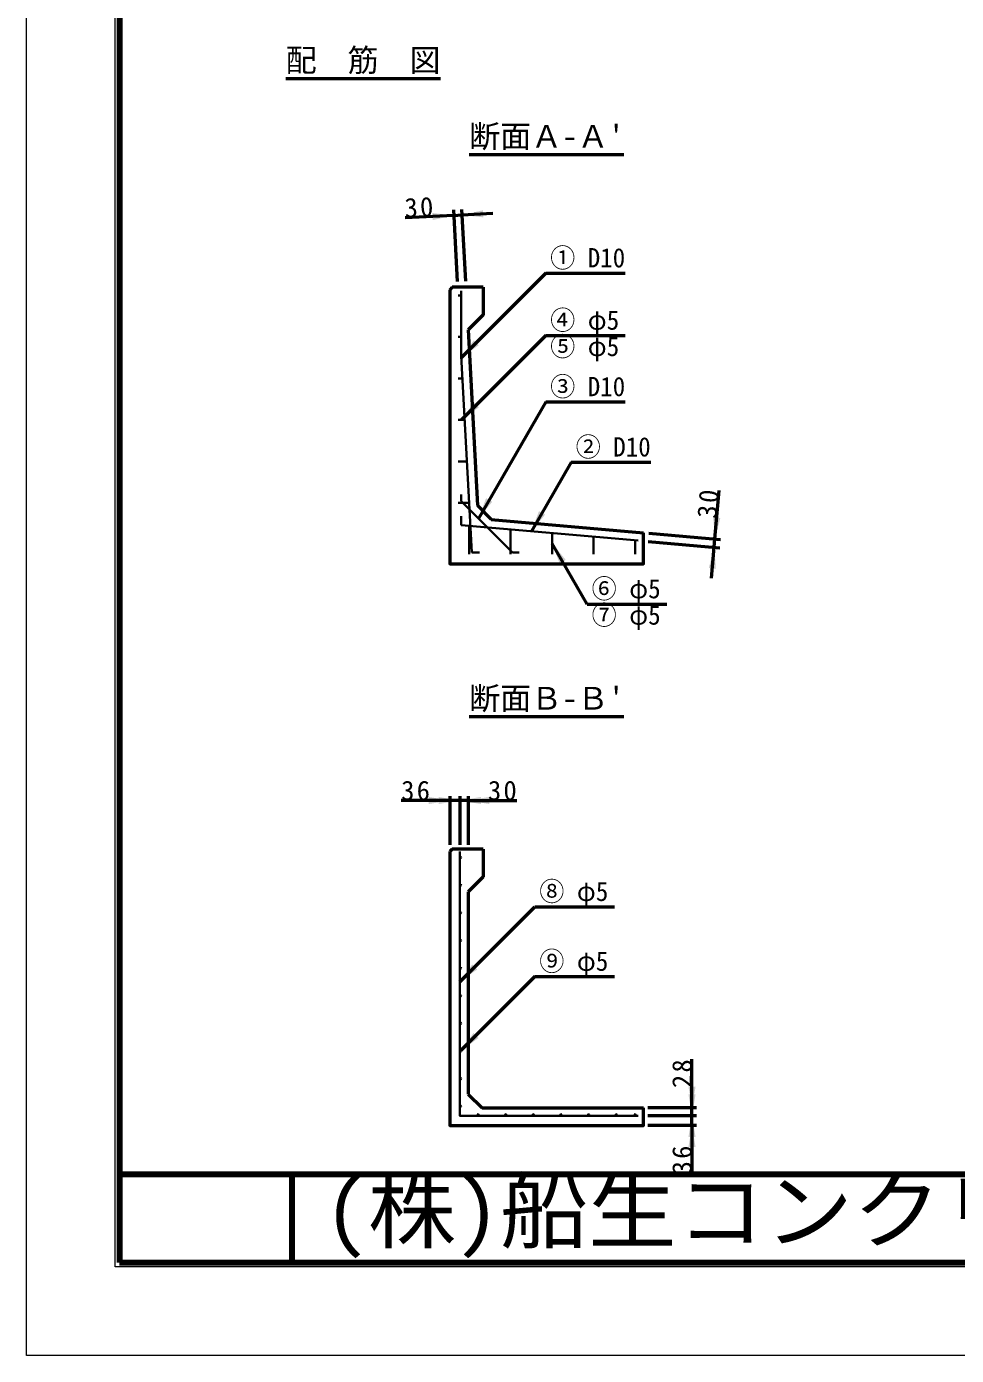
# Model space of a CAD drawing. Units: millimetres, scale not verified. Extents: x -2102 to 2102, y -1485 to 1485.
# Drawn here: x -2102 to -1051, y -1485 to 17 of the extents above; entities that cross this region are included whole.
import ezdxf
from ezdxf.enums import TextEntityAlignment as Align

# ---------------------------------------------------------------- set-up
doc = ezdxf.new("R2010")
doc.units = ezdxf.units.MM
doc.header["$LTSCALE"] = 5
doc.layers.add('0-0_V-nasSTD', color=7, linetype='Continuous', lineweight=50)
doc.layers.add('0-1_0', color=7, linetype='Continuous', lineweight=100)
doc.styles.add('ＭＳ ゴシック', font='')
doc.styles.get('ＭＳ ゴシック').set_extended_font_data('MS Gothic')

msp = doc.modelspace()

# ---------------------------------------------------------------- hatches: boundary and pattern name
at = {"layer": '0-0_V-nasSTD'}
for points in [[(-1611.158, -922.193, 1), (-1612.72, -922.193, 1)], [(-1611.158, -953.443, 1), (-1612.72, -953.443, 1)], [(-1611.158, -984.693, 1), (-1612.72, -984.693, 1)], [(-1611.158, -1015.943, 1), (-1612.72, -1015.943, 1)], [(-1611.158, -1047.193, 1), (-1612.72, -1047.193, 1)], [(-1611.158, -1078.443, 1), (-1612.72, -1078.443, 1)], [(-1611.158, -1109.693, 1), (-1612.72, -1109.693, 1)], [(-1611.158, -1140.943, 1), (-1612.72, -1140.943, 1)], [(-1611.158, -1172.193, 1), (-1612.72, -1172.193, 1)], [(-1611.158, -1203.443, 1), (-1612.72, -1203.443, 1)], [(-1591.314, -1213.287, 1), (-1592.877, -1213.287, 1)], [(-1560.064, -1213.287, 1), (-1561.627, -1213.287, 1)], [(-1528.814, -1213.287, 1), (-1530.377, -1213.287, 1)], [(-1497.564, -1213.287, 1), (-1499.127, -1213.287, 1)], [(-1466.314, -1213.287, 1), (-1467.877, -1213.287, 1)], [(-1435.064, -1213.287, 1), (-1436.627, -1213.287, 1)], [(-1413.814, -1213.287, 1), (-1415.377, -1213.287, 1)]]:
    msp.add_hatch(color=256, dxfattribs=at).paths.add_polyline_path(points)

# ---------------------------------------------------------------- linework, layer by layer
at = {"layer": '0-0_V-nasSTD', "lineweight": 100}
for p, q in [((-1997.5, 1380), (-1997.5, -1380)), ((-1997.5, -1380), (1997.5, -1380))]:
    msp.add_line(p, q, dxfattribs=at)
at = {"layer": '0-0_V-nasSTD'}
for p, q in [((-1809.517, -41.634), (-1634.517, -41.634)), ((-1602.095, -127.653), (-1427.095, -127.653)), ((-1619.977, -190.278), (-1615.64, -271.412)), ((-1610.616, -189.778), (-1606.278, -270.912)), ((-1610.282, -196.019), (-1575.332, -194.15)), ((-1619.644, -196.519), (-1674.565, -199.455)), ((-1619.644, -196.519), (-1610.282, -196.019)), ((-1515.586, -261.894), (-1611.046, -357.354)), ((-1515.586, -261.894), (-1425.586, -261.894)), ((-1621.158, -277.653), (-1623.97, -280.466)), ((-1586.47, -277.653), (-1621.158, -277.653)), ((-1603.345, -325.778), (-1592.72, -524.528)), ((-1515.586, -332.305), (-1610.935, -427.654)), ((-1515.586, -332.305), (-1425.586, -332.305)), ((-1515.586, -407.42), (-1591.537, -538.97)), ((-1515.586, -407.42), (-1425.586, -407.42)), ((-1486.71, -475.583), (-1531.71, -553.525)), ((-1486.71, -475.583), (-1396.71, -475.583)), ((-1324.278, -562.217), (-1319.496, -507.426)), ((-1592.72, -524.528), (-1577.095, -540.153)), ((-1577.095, -540.153), (-1405.22, -555.153)), ((-1468.711, -635.851), (-1508.345, -567.202)), ((-1399.809, -565.036), (-1318.867, -572.1)), ((-1398.994, -555.697), (-1318.052, -562.761)), ((-1325.093, -571.557), (-1324.278, -562.217)), ((-1328.136, -606.424), (-1325.093, -571.557)), ((-1468.711, -635.851), (-1378.711, -635.851)), ((-1602.095, -762.818), (-1427.095, -762.818)), ((-1623.97, -852.818), (-1623.97, -907.818)), ((-1612.72, -852.818), (-1612.72, -907.818)), ((-1603.345, -852.818), (-1603.345, -907.818)), ((-1623.97, -857.818), (-1678.97, -857.818)), ((-1612.72, -857.818), (-1623.97, -857.818)), ((-1603.345, -857.818), (-1612.72, -857.818)), ((-1603.345, -857.818), (-1548.345, -857.818)), ((-1621.158, -912.818), (-1623.97, -915.63)), ((-1586.47, -912.818), (-1621.158, -912.818)), ((-1586.47, -912.818), (-1586.47, -944.068)), ((-1586.47, -944.068), (-1603.345, -960.943)), ((-1603.345, -960.943), (-1603.345, -1189.693)), ((-1612.72, -1062.818), (-1527.868, -977.965)), ((-1527.868, -977.965), (-1437.868, -977.965)), ((-1527.868, -1056.871), (-1611.387, -1140.39)), ((-1527.868, -1056.871), (-1437.868, -1056.871)), ((-1350.22, -1205.318), (-1350.22, -1150.318)), ((-1603.345, -1189.693), (-1587.408, -1205.318)), ((-1587.408, -1205.318), (-1405.22, -1205.318)), ((-1345.22, -1205.318), (-1400.22, -1205.318)), ((-1345.22, -1214.068), (-1400.22, -1214.068)), ((-1350.22, -1214.068), (-1350.22, -1205.318)), ((-1350.22, -1225.318), (-1350.22, -1214.068)), ((-1345.22, -1225.318), (-1400.22, -1225.318)), ((-1350.22, -1225.318), (-1350.22, -1280.318))]:
    msp.add_line(p, q, dxfattribs=at)
at = {"layer": '0-0_V-nasSTD', "lineweight": 35}
for p, q in [((-1610.658, -287.028), (-1614.72, -287.028)), ((-1610.658, -333.903), (-1614.72, -333.905)), ((-1609.793, -380.779), (-1614.609, -380.779)), ((-1606.788, -427.654), (-1614.72, -427.654)), ((-1604.282, -474.529), (-1614.72, -474.529)), ((-1601.776, -521.404), (-1614.72, -521.404)), ((-1611.158, -511.918), (-1611.158, -519.349)), ((-1611.158, -519.349), (-1553.166, -577.341)), ((-1611.158, -546.591), (-1611.158, -536.414)), ((-1611.158, -546.591), (-1411.158, -564.046)), ((-1602.095, -579.341), (-1602.095, -546.882)), ((-1555.22, -579.341), (-1555.22, -550.973)), ((-1508.345, -555.064), (-1508.345, -579.341)), ((-1461.47, -579.341), (-1461.47, -559.155)), ((-1414.595, -563.246), (-1414.595, -579.341)), ((-1599.285, -577.341), (-1590.583, -577.341)), ((-1545.735, -577.341), (-1553.166, -577.341))]:
    msp.add_line(p, q, dxfattribs=at)
at = {"layer": '0-0_V-nasSTD', "lineweight": 18}
for points in [[(-2102.5, -1485), (-2102.5, 1485), (2102.5, 1485), (2102.5, -1485)], [(-2002.5, -1385), (-2002.5, 1385), (2002.5, 1385), (2002.5, -1385)]]:
    msp.add_lwpolyline(points, close=True, dxfattribs=at)
at = {"layer": '0-0_V-nasSTD'}
for points in [[(-1623.97, -280.466), (-1623.97, -590.153), (-1405.22, -590.153), (-1405.22, -555.153)], [(-1586.47, -277.653), (-1586.47, -308.903), (-1603.345, -325.778)], [(-1623.97, -915.63), (-1623.97, -1225.318), (-1405.22, -1225.318), (-1405.22, -1205.318)]]:
    msp.add_lwpolyline(points, dxfattribs=at)
at = {"layer": '0-0_V-nasSTD', "lineweight": 35}
for points in [[(-1611.158, -281.673), (-1611.158, -355.257), (-1599.285, -577.341)], [(-1612.72, -915.63), (-1612.72, -1214.068), (-1411.158, -1214.068)]]:
    msp.add_lwpolyline(points, dxfattribs=at)
for centre in [(-1611.939, -922.193), (-1611.939, -922.193), (-1611.939, -953.443), (-1611.939, -953.443), (-1611.939, -984.693), (-1611.939, -984.693), (-1611.939, -1015.943), (-1611.939, -1015.943), (-1611.939, -1047.193), (-1611.939, -1047.193), (-1611.939, -1078.443), (-1611.939, -1078.443), (-1611.939, -1109.693), (-1611.939, -1109.693), (-1611.939, -1140.943), (-1611.939, -1140.943), (-1611.939, -1172.193), (-1611.939, -1172.193), (-1611.939, -1203.443), (-1611.939, -1203.443), (-1592.095, -1213.287), (-1592.095, -1213.287), (-1560.845, -1213.287), (-1560.845, -1213.287), (-1529.595, -1213.287), (-1529.595, -1213.287), (-1498.345, -1213.287), (-1498.345, -1213.287), (-1467.095, -1213.287), (-1467.095, -1213.287), (-1435.845, -1213.287), (-1435.845, -1213.287), (-1414.595, -1213.287), (-1414.595, -1213.287)]:
    msp.add_circle(centre, 0.781, dxfattribs=at)
at = {"layer": '0-0_V-nasSTD'}
for points in [[(-1643.823, -193.806), (-1643.61, -197.8), (-1619.644, -196.519)], [(-1610.282, -196.019), (-1586.53, -190.743), (-1586.316, -194.738)], [(-1610.282, -196.019), (-1586.316, -194.738), (-1586.103, -198.732)], [(-1643.61, -197.8), (-1643.396, -201.795), (-1619.644, -196.519)], [(-1611.046, -357.354), (-1596.904, -337.555), (-1594.075, -340.383)], [(-1611.046, -357.354), (-1594.075, -340.383), (-1591.247, -343.212)], [(-1610.935, -427.654), (-1596.793, -407.855), (-1593.965, -410.684)], [(-1610.935, -427.654), (-1593.965, -410.684), (-1591.137, -413.512)], [(-1591.537, -538.97), (-1583.001, -516.185), (-1579.537, -518.185)], [(-1591.537, -538.97), (-1579.537, -518.185), (-1576.073, -520.185)], [(-1531.71, -553.525), (-1523.174, -530.74), (-1519.71, -532.74)], [(-1531.71, -553.525), (-1519.71, -532.74), (-1516.246, -534.74)], [(-1326.176, -537.961), (-1324.278, -562.217), (-1322.191, -538.308)], [(-1324.278, -562.217), (-1322.191, -538.308), (-1318.207, -538.656)], [(-1508.345, -567.202), (-1499.809, -589.987), (-1496.345, -587.987)], [(-1508.345, -567.202), (-1496.345, -587.987), (-1492.881, -585.987)], [(-1331.165, -595.118), (-1327.18, -595.466), (-1325.093, -571.557)], [(-1327.18, -595.466), (-1325.093, -571.557), (-1323.195, -595.814)], [(-1647.97, -857.818), (-1647.97, -853.818), (-1623.97, -857.818)], [(-1636.72, -857.818), (-1636.72, -853.818), (-1612.72, -857.818)], [(-1612.72, -857.818), (-1588.72, -857.818), (-1588.72, -853.818)], [(-1603.345, -857.818), (-1579.345, -857.818), (-1579.345, -853.818)], [(-1647.97, -861.818), (-1647.97, -857.818), (-1623.97, -857.818)], [(-1636.72, -861.818), (-1636.72, -857.818), (-1612.72, -857.818)], [(-1612.72, -857.818), (-1588.72, -861.818), (-1588.72, -857.818)], [(-1603.345, -857.818), (-1579.345, -861.818), (-1579.345, -857.818)], [(-1612.72, -1062.818), (-1598.578, -1043.019), (-1595.75, -1045.847)], [(-1612.72, -1062.818), (-1595.75, -1045.847), (-1592.921, -1048.676)], [(-1611.387, -1140.39), (-1597.245, -1120.591), (-1594.416, -1123.42)], [(-1611.387, -1140.39), (-1594.416, -1123.42), (-1591.588, -1126.248)], [(-1354.22, -1181.318), (-1350.22, -1205.318), (-1350.22, -1181.318)], [(-1350.22, -1205.318), (-1350.22, -1181.318), (-1346.22, -1181.318)], [(-1354.22, -1190.068), (-1350.22, -1214.068), (-1350.22, -1190.068)], [(-1350.22, -1214.068), (-1350.22, -1190.068), (-1346.22, -1190.068)], [(-1354.22, -1238.068), (-1350.22, -1238.068), (-1350.22, -1214.068)], [(-1350.22, -1238.068), (-1350.22, -1214.068), (-1346.22, -1238.068)], [(-1354.22, -1249.318), (-1350.22, -1249.318), (-1350.22, -1225.318)], [(-1350.22, -1249.318), (-1350.22, -1225.318), (-1346.22, -1249.318)]]:
    msp.add_solid(points, dxfattribs=at)
at = {"layer": '0-1_0'}
for p, q in [((-1997.5, -1280), (1997.5, -1280)), ((-1802.5, -1280), (-1802.5, -1380))]:
    msp.add_line(p, q, dxfattribs=at)

# ---------------------------------------------------------------- texts
at = {"layer": '0-0_V-nasSTD', "style": 'ＭＳ ゴシック'}
for s, p in [('配\u3000筋\u3000図', (-1809.517, -41.634)), ("断面Ａ-Ａ'", (-1602.095, -127.653)), ("断面Ｂ-Ｂ'", (-1602.095, -762.818))]:
    msp.add_text(s, height=25.66, dxfattribs=at).set_placement(p, align=Align.BOTTOM_LEFT)
for s, height, width, p in [('① D10', 21.85, 0.95, (-1510.539, -261.894)), ('④ φ5', 21.85, 0.95, (-1510.539, -332.305)), ('⑤ φ5', 21.85, 0.95, (-1510.539, -362.113)), ('③ D10', 21.85, 0.95, (-1510.539, -407.42)), ('② D10', 21.85, 0.95, (-1481.663, -475.583)), ('⑥ φ5', 21.85, 0.95, (-1463.664, -635.851)), ('⑦ φ5', 21.85, 0.95, (-1463.664, -665.659)), ('⑧ φ5', 21.85, 0.95, (-1522.82, -977.965)), ('⑨ φ5', 21.85, 0.95, (-1522.82, -1056.871)), ('(株)船生コンクリート工業', 69.65, 1.05, (-1766.5, -1377.45))]:
    msp.add_text(s, height=height, dxfattribs=dict(at, width=width)).set_placement(p, align=Align.BOTTOM_LEFT)
at = {"layer": '0-0_V-nasSTD', "char_height": 21.99, "attachment_point": 7, "style": 'ＭＳ ゴシック'}
for s, insert, rotation in [('\\T1.17;30', (-1674.565, -199.455), 3.06), ('\\T1.17;30', (-1322.322, -539.803), 85.012), ('\\T1.17;28', (-1350.22, -1182.818), 90), ('\\T1.17;36', (-1350.22, -1280.318), 90)]:
    msp.add_mtext(s, dxfattribs=dict(at, insert=insert, rotation=rotation))
for s, insert in [('\\T1.17;36', (-1678.97, -857.818)), ('\\T1.17;30', (-1580.845, -857.818))]:
    msp.add_mtext(s, dxfattribs=dict(at, insert=insert))

doc.saveas('drawing.dxf')
